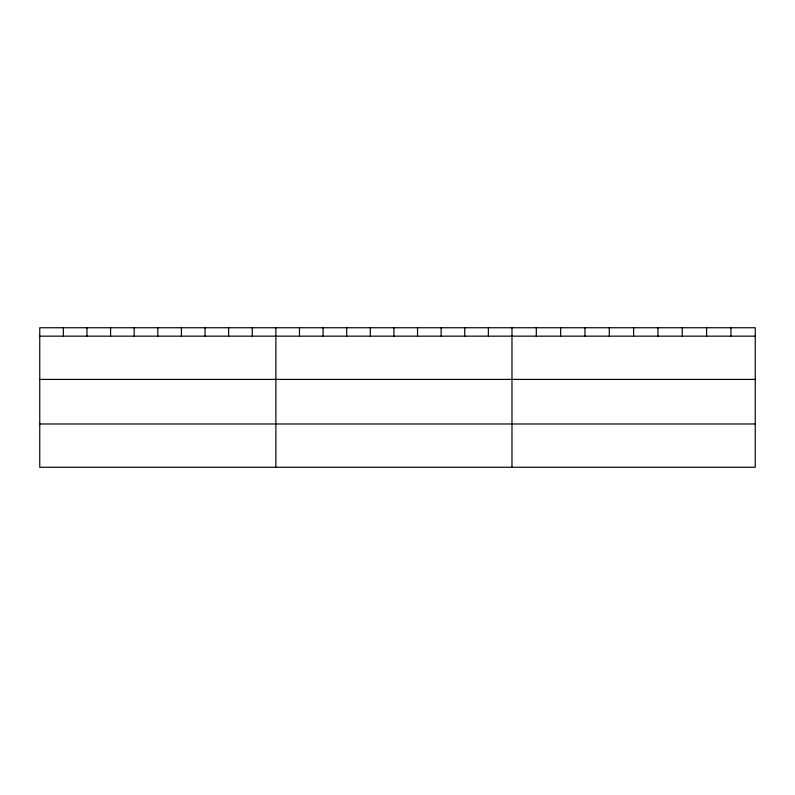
<?xml version="1.0" encoding="UTF-8"?>
<svg xmlns="http://www.w3.org/2000/svg" width="795" height="795" viewBox="0 0 795 795"><rect width="100%" height="100%" fill="white"/><g stroke="black" fill="none" stroke-linecap="round" stroke-linejoin="round"><path stroke-width="1.19" d="M755.25 379.414L755.25 327.749L39.75 327.749L39.75 467.251L755.25 467.251L755.25 379.414L39.75 379.414M39.75 336.156L755.25 336.156M39.75 423.983L755.25 423.983M730.923 327.749L730.923 336.156M706.596 327.749L706.596 336.156M682.269 327.749L682.269 336.156M657.942 327.749L657.942 336.156M633.615 327.749L633.615 336.156M609.288 327.749L609.288 336.156M584.961 327.749L584.961 336.156M560.634 327.749L560.634 336.156M536.307 327.749L536.307 336.156M511.98 327.749L511.98 467.251M488.368 327.749L488.368 336.156M464.757 327.749L464.757 336.156M441.146 327.749L441.146 336.156M417.534 327.749L417.534 336.156M393.923 327.749L393.923 336.156M370.311 327.749L370.311 336.156M346.7 327.749L346.7 336.156M323.088 327.749L323.088 336.156M299.477 327.749L299.477 336.156M275.865 327.749L275.865 467.251M252.254 327.749L252.254 336.156M228.642 327.749L228.642 336.156M205.03 327.749L205.03 336.156M181.419 327.749L181.419 336.156M157.808 327.749L157.808 336.156M134.196 327.749L134.196 336.156M110.585 327.749L110.585 336.156M86.973 327.749L86.973 336.156M63.361 327.749L63.361 336.156"/></g></svg>
